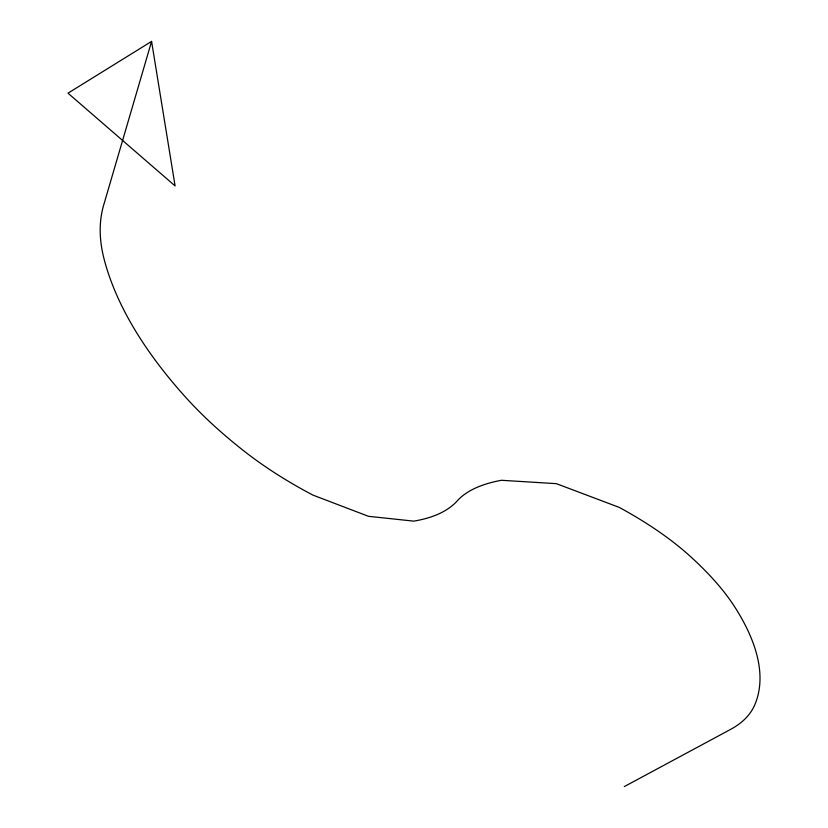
<?xml version="1.0" encoding="UTF-8"?>
<svg xmlns="http://www.w3.org/2000/svg" width="828" height="828" viewBox="0 0 828 828"><rect width="100%" height="100%" fill="white"/><g stroke="black" fill="none" stroke-linecap="round" stroke-linejoin="round"><path stroke-width="1.24" d="M151.586 41.4L175.091 185.917L67.999 93.181L151.586 41.4L103.666 205.116A388.177 177.565 23.1 0 0 104.049 258.874A608.735 285.764 20.1 0 0 185.648 397.264A374.132 164.969 22.6 0 0 243.246 450.442A226.551 94.609 23.6 0 0 312.953 495.103L368.47 516.31L413.752 521.133A236.322 95.748 25.3 0 0 457.222 500.899A217.443 85.553 20 0 1 501.457 480.292L556.406 483.666L619.23 507.398A211.595 82.262 21.4 0 1 689.517 555.671A319.536 120.257 22.3 0 1 734.622 606.748A468.731 171.023 23.7 0 1 754.784 704.804A310.117 113.157 22 0 1 730.451 729.478L624.291 786.6"/></g></svg>
